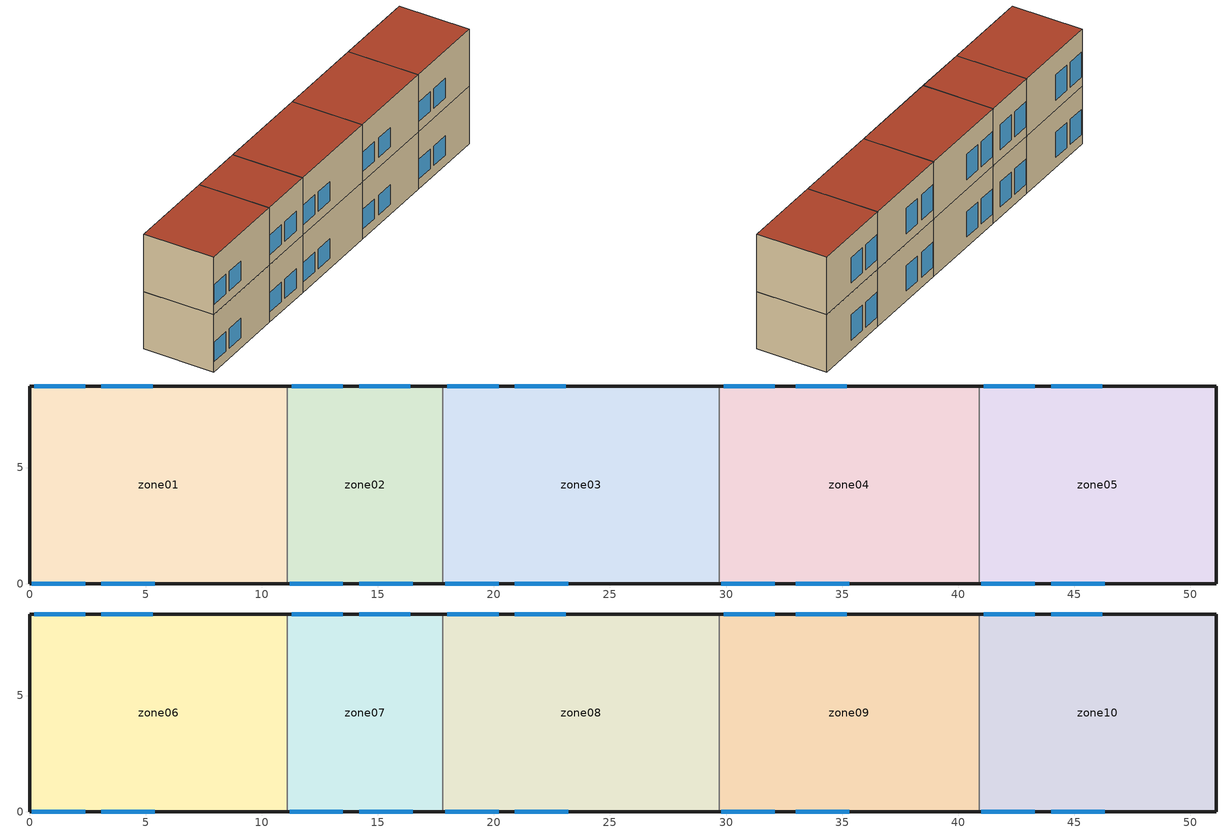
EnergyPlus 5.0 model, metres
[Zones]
zone01
 floor ground (GROUND_FLOOR): 11.1,8.5 11.1,0 0,0 0,8.5 z0
 wall outside (EXT_WALL): 11.1,8.5 0,8.5 0,0 11.1,0 z0:7.1
 wall to zone02 (ADJ_WALL): 11.1,0 11.1,8.5 z0:7.1
 window (EXT_WINDOW1): 0.1,0 2.4,0 / 3.1,0 5.4,0 z1.25:3.65; 2.4,8.5 0.2,8.5 / 5.3,8.5 3.1,8.5 z1.25:4.35
 ceiling to zone06 (ADJ_CEILING): 0,8.5 0,0 11.1,0 11.1,8.5 z7.1
zone02
 floor ground (GROUND_FLOOR): 17.8,8.5 17.8,0 11.1,0 11.1,8.5 z0
 wall outside (EXT_WALL): 17.8,8.5 11.1,8.5 / 11.1,0 17.8,0 z0:7.1
 wall to zone03 (ADJ_WALL): 17.8,0 17.8,8.5 z0:7.1
 wall to zone01 (ADJ_WALL): 11.1,8.5 11.1,0 z0:7.1
 window (EXT_WINDOW1): 11.2,0 13.5,0 / 14.2,0 16.5,0 z1.25:3.65; 13.5,8.5 11.3,8.5 / 16.4,8.5 14.2,8.5 z1.25:4.35
 ceiling to zone07 (ADJ_CEILING): 11.1,8.5 11.1,0 17.8,0 17.8,8.5 z7.1
zone03
 floor ground (GROUND_FLOOR): 29.7,8.5 29.7,0 17.8,0 17.8,8.5 z0
 wall outside (EXT_WALL): 29.7,8.5 17.8,8.5 / 17.8,0 29.7,0 z0:7.1
 wall to zone04 (ADJ_WALL): 29.7,0 29.7,8.5 z0:7.1
 wall to zone02 (ADJ_WALL): 17.8,8.5 17.8,0 z0:7.1
 window (EXT_WINDOW1): 17.9,0 20.2,0 / 20.9,0 23.2,0 z1.25:3.65; 20.2,8.5 18,8.5 / 23.1,8.5 20.9,8.5 z1.25:4.35
 ceiling to zone08 (ADJ_CEILING): 17.8,8.5 17.8,0 29.7,0 29.7,8.5 z7.1
zone04
 floor ground (GROUND_FLOOR): 40.9,8.5 40.9,0 29.7,0 29.7,8.5 z0
 wall outside (EXT_WALL): 40.9,8.5 29.7,8.5 / 29.7,0 40.9,0 z0:7.1
 wall to zone05 (ADJ_WALL): 40.9,0 40.9,8.5 z0:7.1
 wall to zone03 (ADJ_WALL): 29.7,8.5 29.7,0 z0:7.1
 window (EXT_WINDOW1): 29.8,0 32.1,0 / 33,0 35.3,0 z1.25:3.65; 32.1,8.5 29.9,8.5 / 35.2,8.5 33,8.5 z1.25:4.35
 ceiling to zone09 (ADJ_CEILING): 29.7,8.5 29.7,0 40.9,0 40.9,8.5 z7.1
zone05
 floor ground (GROUND_FLOOR): 51.1,8.5 51.1,0 40.9,0 40.9,8.5 z0
 wall outside (EXT_WALL): 40.9,0 51.1,0 51.1,8.5 40.9,8.5 z0:7.1
 wall to zone04 (ADJ_WALL): 40.9,8.5 40.9,0 z0:7.1
 window (EXT_WINDOW1): 41,0 43.3,0 / 44,0 46.3,0 z1.25:3.65; 43.3,8.5 41.1,8.5 / 46.2,8.5 44,8.5 z1.25:4.35
 ceiling to zone10 (ADJ_CEILING): 40.9,8.5 40.9,0 51.1,0 51.1,8.5 z7.1
zone06
 floor to zone01 (ADJ_CEILING): 11.1,8.5 11.1,0 0,0 0,8.5 z7.1
 wall outside (EXT_WALL): 11.1,8.5 0,8.5 0,0 11.1,0 z7.1:14.2
 wall to zone07 (ADJ_WALL): 11.1,0 11.1,8.5 z7.1:14.2
 window (EXT_WINDOW1): 0.1,0 2.4,0 / 3.1,0 5.4,0 z8.35:10.75; 2.4,8.5 0.2,8.5 / 5.3,8.5 3.1,8.5 z8.35:11.45
 roof outside (EXT_ROOF): 0,8.5 0,0 11.1,0 11.1,8.5 z14.2
zone07
 floor to zone02 (ADJ_CEILING): 17.8,8.5 17.8,0 11.1,0 11.1,8.5 z7.1
 wall outside (EXT_WALL): 17.8,8.5 11.1,8.5 / 11.1,0 17.8,0 z7.1:14.2
 wall to zone08 (ADJ_WALL): 17.8,0 17.8,8.5 z7.1:14.2
 wall to zone06 (ADJ_WALL): 11.1,8.5 11.1,0 z7.1:14.2
 window (EXT_WINDOW1): 11.2,0 13.5,0 / 14.2,0 16.5,0 z8.35:10.75; 13.5,8.5 11.3,8.5 / 16.4,8.5 14.2,8.5 z8.35:11.45
 roof outside (EXT_ROOF): 11.1,8.5 11.1,0 17.8,0 17.8,8.5 z14.2
zone08
 floor to zone03 (ADJ_CEILING): 29.7,8.5 29.7,0 17.8,0 17.8,8.5 z7.1
 wall outside (EXT_WALL): 29.7,8.5 17.8,8.5 / 17.8,0 29.7,0 z7.1:14.2
 wall to zone09 (ADJ_WALL): 29.7,0 29.7,8.5 z7.1:14.2
 wall to zone07 (ADJ_WALL): 17.8,8.5 17.8,0 z7.1:14.2
 window (EXT_WINDOW1): 17.9,0 20.2,0 / 20.9,0 23.2,0 z8.35:10.75; 20.2,8.5 18,8.5 / 23.1,8.5 20.9,8.5 z8.35:11.45
 roof outside (EXT_ROOF): 17.8,8.5 17.8,0 29.7,0 29.7,8.5 z14.2
zone09
 floor to zone04 (ADJ_CEILING): 40.9,8.5 40.9,0 29.7,0 29.7,8.5 z7.1
 wall outside (EXT_WALL): 40.9,8.5 29.7,8.5 / 29.7,0 40.9,0 z7.1:14.2
 wall to zone10 (ADJ_WALL): 40.9,0 40.9,8.5 z7.1:14.2
 wall to zone08 (ADJ_WALL): 29.7,8.5 29.7,0 z7.1:14.2
 window (EXT_WINDOW1): 29.8,0 32.1,0 / 33,0 35.3,0 z8.35:10.75; 32.1,8.5 29.9,8.5 / 35.2,8.5 33,8.5 z8.35:11.45
 roof outside (EXT_ROOF): 29.7,8.5 29.7,0 40.9,0 40.9,8.5 z14.2
zone10
 floor to zone05 (ADJ_CEILING): 51.1,8.5 51.1,0 40.9,0 40.9,8.5 z7.1
 wall outside (EXT_WALL): 40.9,0 51.1,0 51.1,8.5 40.9,8.5 z7.1:14.2
 wall to zone09 (ADJ_WALL): 40.9,8.5 40.9,0 z7.1:14.2
 window (EXT_WINDOW1): 41,0 43.3,0 / 44,0 46.3,0 z8.35:10.75; 43.3,8.5 41.1,8.5 / 46.2,8.5 44,8.5 z8.35:11.45
 roof outside (EXT_ROOF): 40.9,8.5 40.9,0 51.1,0 51.1,8.5 z14.2
[Building]
TRNSYS18: North Axis {deg}=0; Terrain=City; Loads Convergence Tolerance Value=0; Temperature Convergence Tolerance Value {deltaC}=0; Solar Distribution=FullInteriorAndExterior; Maximum Number of Warmup Days=0
[Site:Location]
not used: Latitude {deg}=0; Longitude {deg}=0; Time Zone {hr}=0; Elevation {m}=0
[Construction]
GROUND_FLOOR; EXT_WALL; EXT_ROOF; ADJ_WALL; ADJ_CEILING; EXT_WINDOW1: 
[WindowProperty:ShadingControl]
ESHADE=0; ISHADE=INPUT 1*MAX_ISHADE : SHADECNTRL=ISHADE_INTERNAL
[SurfaceProperty:OtherSideCoefficients]
BOUNDARY=IDENTICAL; BOUNDARY=INPUT 1*TBOUNDARY; BOUNDARY=INPUT 1*TBOUNDARY_2; BOUNDARY=INPUT 1*TBOUNDARY_3; BOUNDARY=INPUT 1*TGROUND; BOUNDARY=20; BOUNDARY=15
[Zone] Multiplier=1
zone01; zone02; zone03; zone04; zone05; zone06; zone07; zone08; zone09; zone10
